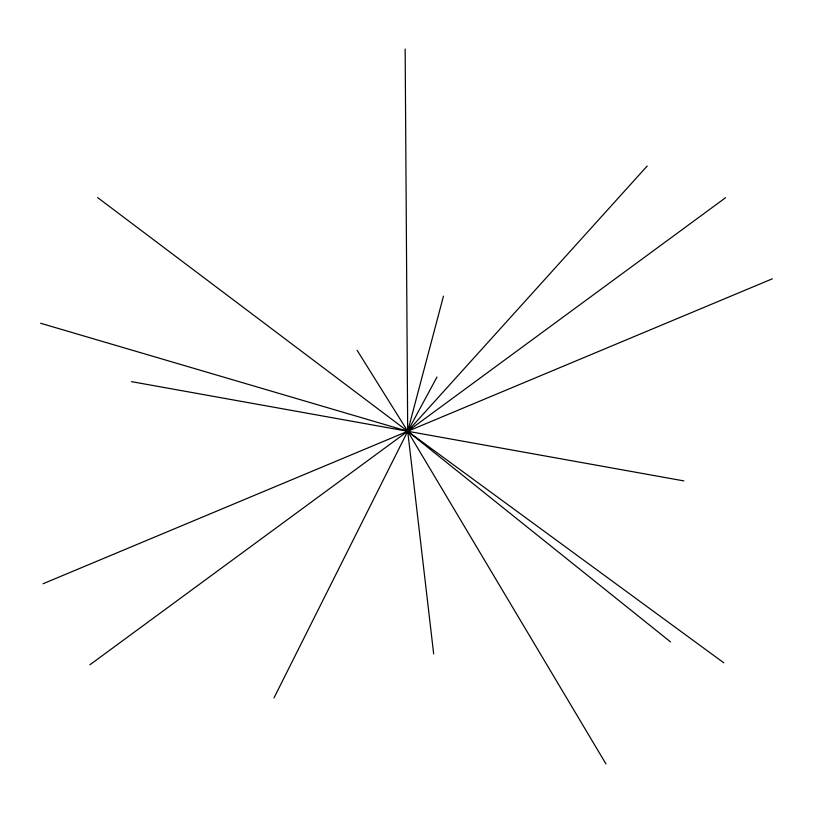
<?xml version="1.0" encoding="UTF-8"?>
<svg xmlns="http://www.w3.org/2000/svg" width="813" height="813" viewBox="0 0 813 813"><rect width="100%" height="100%" fill="white"/><g stroke="black" fill="none" stroke-linecap="round" stroke-linejoin="round"><path stroke-width="1.22" d="M443.461 296.145L407.699 431.276L273.991 697.91M436.977 377.049L407.699 431.276L433.675 653.937M647.189 166.015L407.699 431.276L40.65 323.269M89.847 664.821L725.562 197.732M43.059 583.744L772.35 278.808M131.493 381.643L683.916 480.91M723.783 662.808L407.699 431.276L97.59 197.549M670.522 641.894L407.699 431.276L357.11 350.281M605.98 763.956L407.699 431.276L405.148 49.044"/></g></svg>
